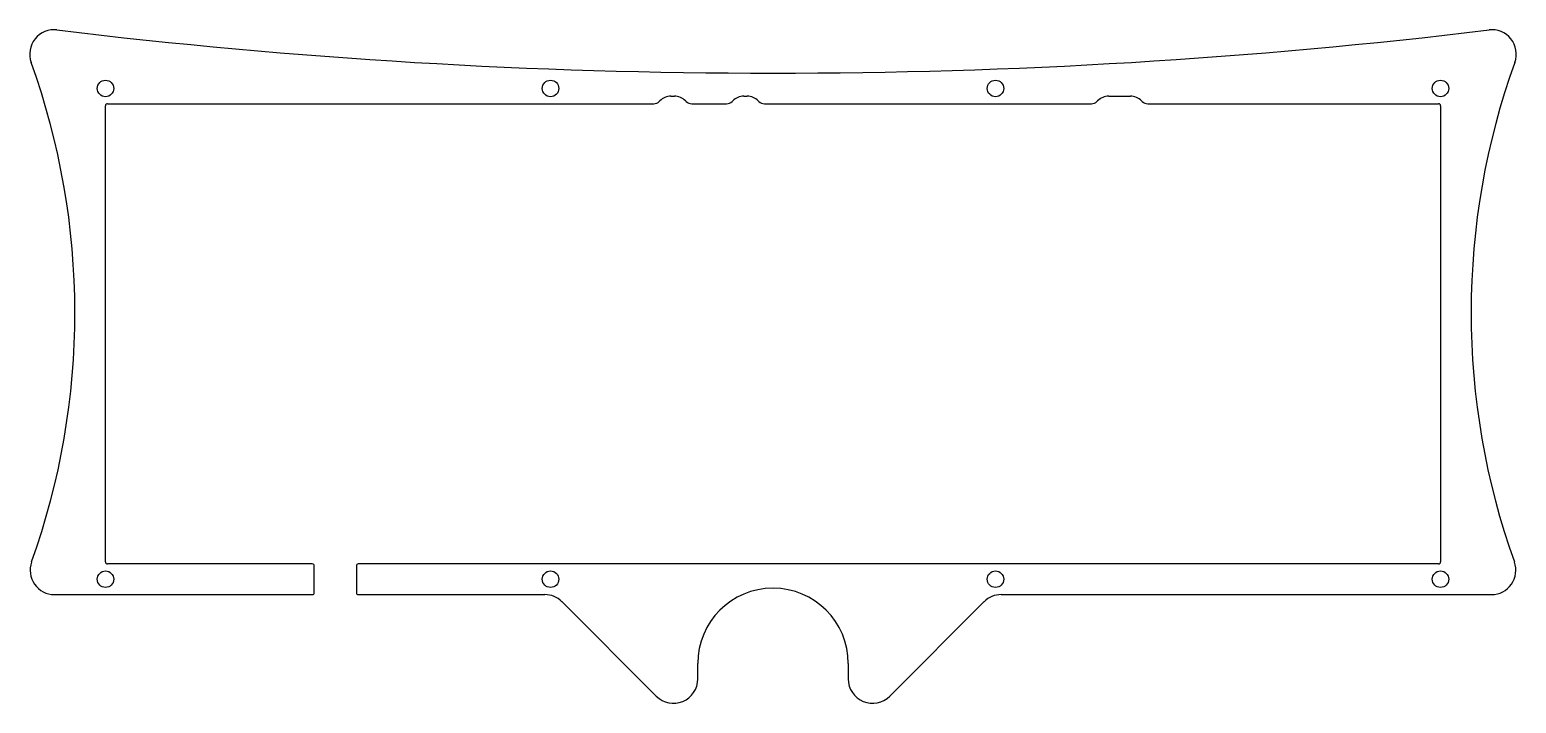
# Model space of a CAD drawing. Header units: millimetres. Extents: x -368 to 20, y -37 to 139.
import ezdxf

# ---------------------------------------------------------------- set-up
doc = ezdxf.new("R2010")
doc.units = ezdxf.units.MM
doc.layers.get('0').update_dxf_attribs({"linetype": 'CONTINUOUS'})

msp = doc.modelspace()

# ---------------------------------------------------------------- linework, layer by layer
for p, q in [((-200.47, 121.51), (-199.58, 121.51)), ((-181.45, 121.51), (-180.56, 121.51)), ((-86.17, 121.51), (-80.49, 121.51)), ((-348.14, 0.02), (-348.14, 119.04)), ((-347.64, 119.54), (-204.99, 119.54)), ((-203.55, 120.13), (-203.37, 120.31)), ((-196.68, 120.31), (-196.5, 120.13)), ((-195.06, 119.54), (-185.97, 119.54)), ((-184.53, 120.13), (-184.35, 120.31)), ((-177.67, 120.31), (-177.49, 120.13)), ((-176.04, 119.54), (-90.69, 119.54)), ((-89.25, 120.13), (-89.07, 120.31)), ((-77.59, 120.31), (-77.41, 120.13)), ((-75.97, 119.54), (-0.02, 119.54)), ((0.48, 119.04), (0.48, 0.02)), ((-294.13, -0.48), (-347.64, -0.48)), ((-293.63, -7.98), (-293.63, -0.98)), ((-282.63, -0.98), (-282.63, -7.98)), ((-0.02, -0.48), (-282.13, -0.48)), ((-361.47, -8.48), (-294.13, -8.48)), ((-282.13, -8.48), (-233.44, -8.48)), ((-228.95, -10.33), (-204.32, -34.97)), ((-143.34, -34.97), (-118.71, -10.33)), ((-114.22, -8.48), (13.81, -8.48)), ((-193.48, -30.48), (-193.48, -26.48)), ((-154.18, -26.48), (-154.18, -30.48))]:
    msp.add_line(p, q)
for centre in [(-348.14, 123.54), (-231.93, 123.54), (-115.73, 123.54), (0.48, 123.54), (-348.14, -4.48), (-231.93, -4.48), (-115.73, -4.48), (0.48, -4.48)]:
    msp.add_circle(centre, 2.15)
for centre, radius, start, end in [((-361.58, 132.49), 6.35, 83.1085, 199.8265), ((-173.83, 1685.87), 1558.34, 263.1085, 276.8915), ((13.91, 132.49), 6.35, -19.8265, 96.8915), ((-548.69, 65.03), 192.55, -19.7332, 19.8265), ((201.02, 65.03), 192.55, 160.1735, 199.7332), ((-200.47, 117.42), 4.09, 89.9763, 134.9984), ((-199.58, 117.42), 4.09, 44.9985, 89.9855), ((-181.45, 117.42), 4.09, 89.9763, 134.9984), ((-180.56, 117.42), 4.09, 45.0016, 89.9763), ((-86.17, 117.42), 4.09, 89.9763, 134.9984), ((-80.49, 117.42), 4.09, 44.9983, 90.0239), ((-347.64, 119.04), 0.5, 90, 180), ((-204.99, 121.58), 2.04, 270.0159, 314.9847), ((-195.06, 121.58), 2.04, 224.9851, 270.0218), ((-185.97, 121.58), 2.04, 270.0155, 314.9851), ((-176.05, 121.58), 2.04, 225.0153, 270.0224), ((-90.69, 121.58), 2.04, 270.0157, 314.9849), ((-75.97, 121.58), 2.04, 225.0153, 270.0224), ((-0.02, 119.04), 0.5, 0, 90), ((-361.47, -2.13), 6.35, 160.2668, 270), ((-347.64, 0.02), 0.5, 180, 270), ((-0.02, 0.02), 0.5, 270, 360), ((13.81, -2.13), 6.35, -90, 19.7332), ((-294.13, -0.98), 0.5, 0, 90), ((-282.13, -0.98), 0.5, 90, 180), ((-173.83, -26.48), 19.65, 0, 180), ((-294.13, -7.98), 0.5, 270, 360), ((-282.13, -7.98), 0.5, 180, 270), ((-233.44, -14.83), 6.35, 45, 90), ((-114.22, -14.83), 6.35, 90, 135), ((-199.83, -30.48), 6.35, 225, 360), ((-147.83, -30.48), 6.35, 180, 315)]:
    msp.add_arc(centre, radius, start, end)

doc.saveas('drawing.dxf')
